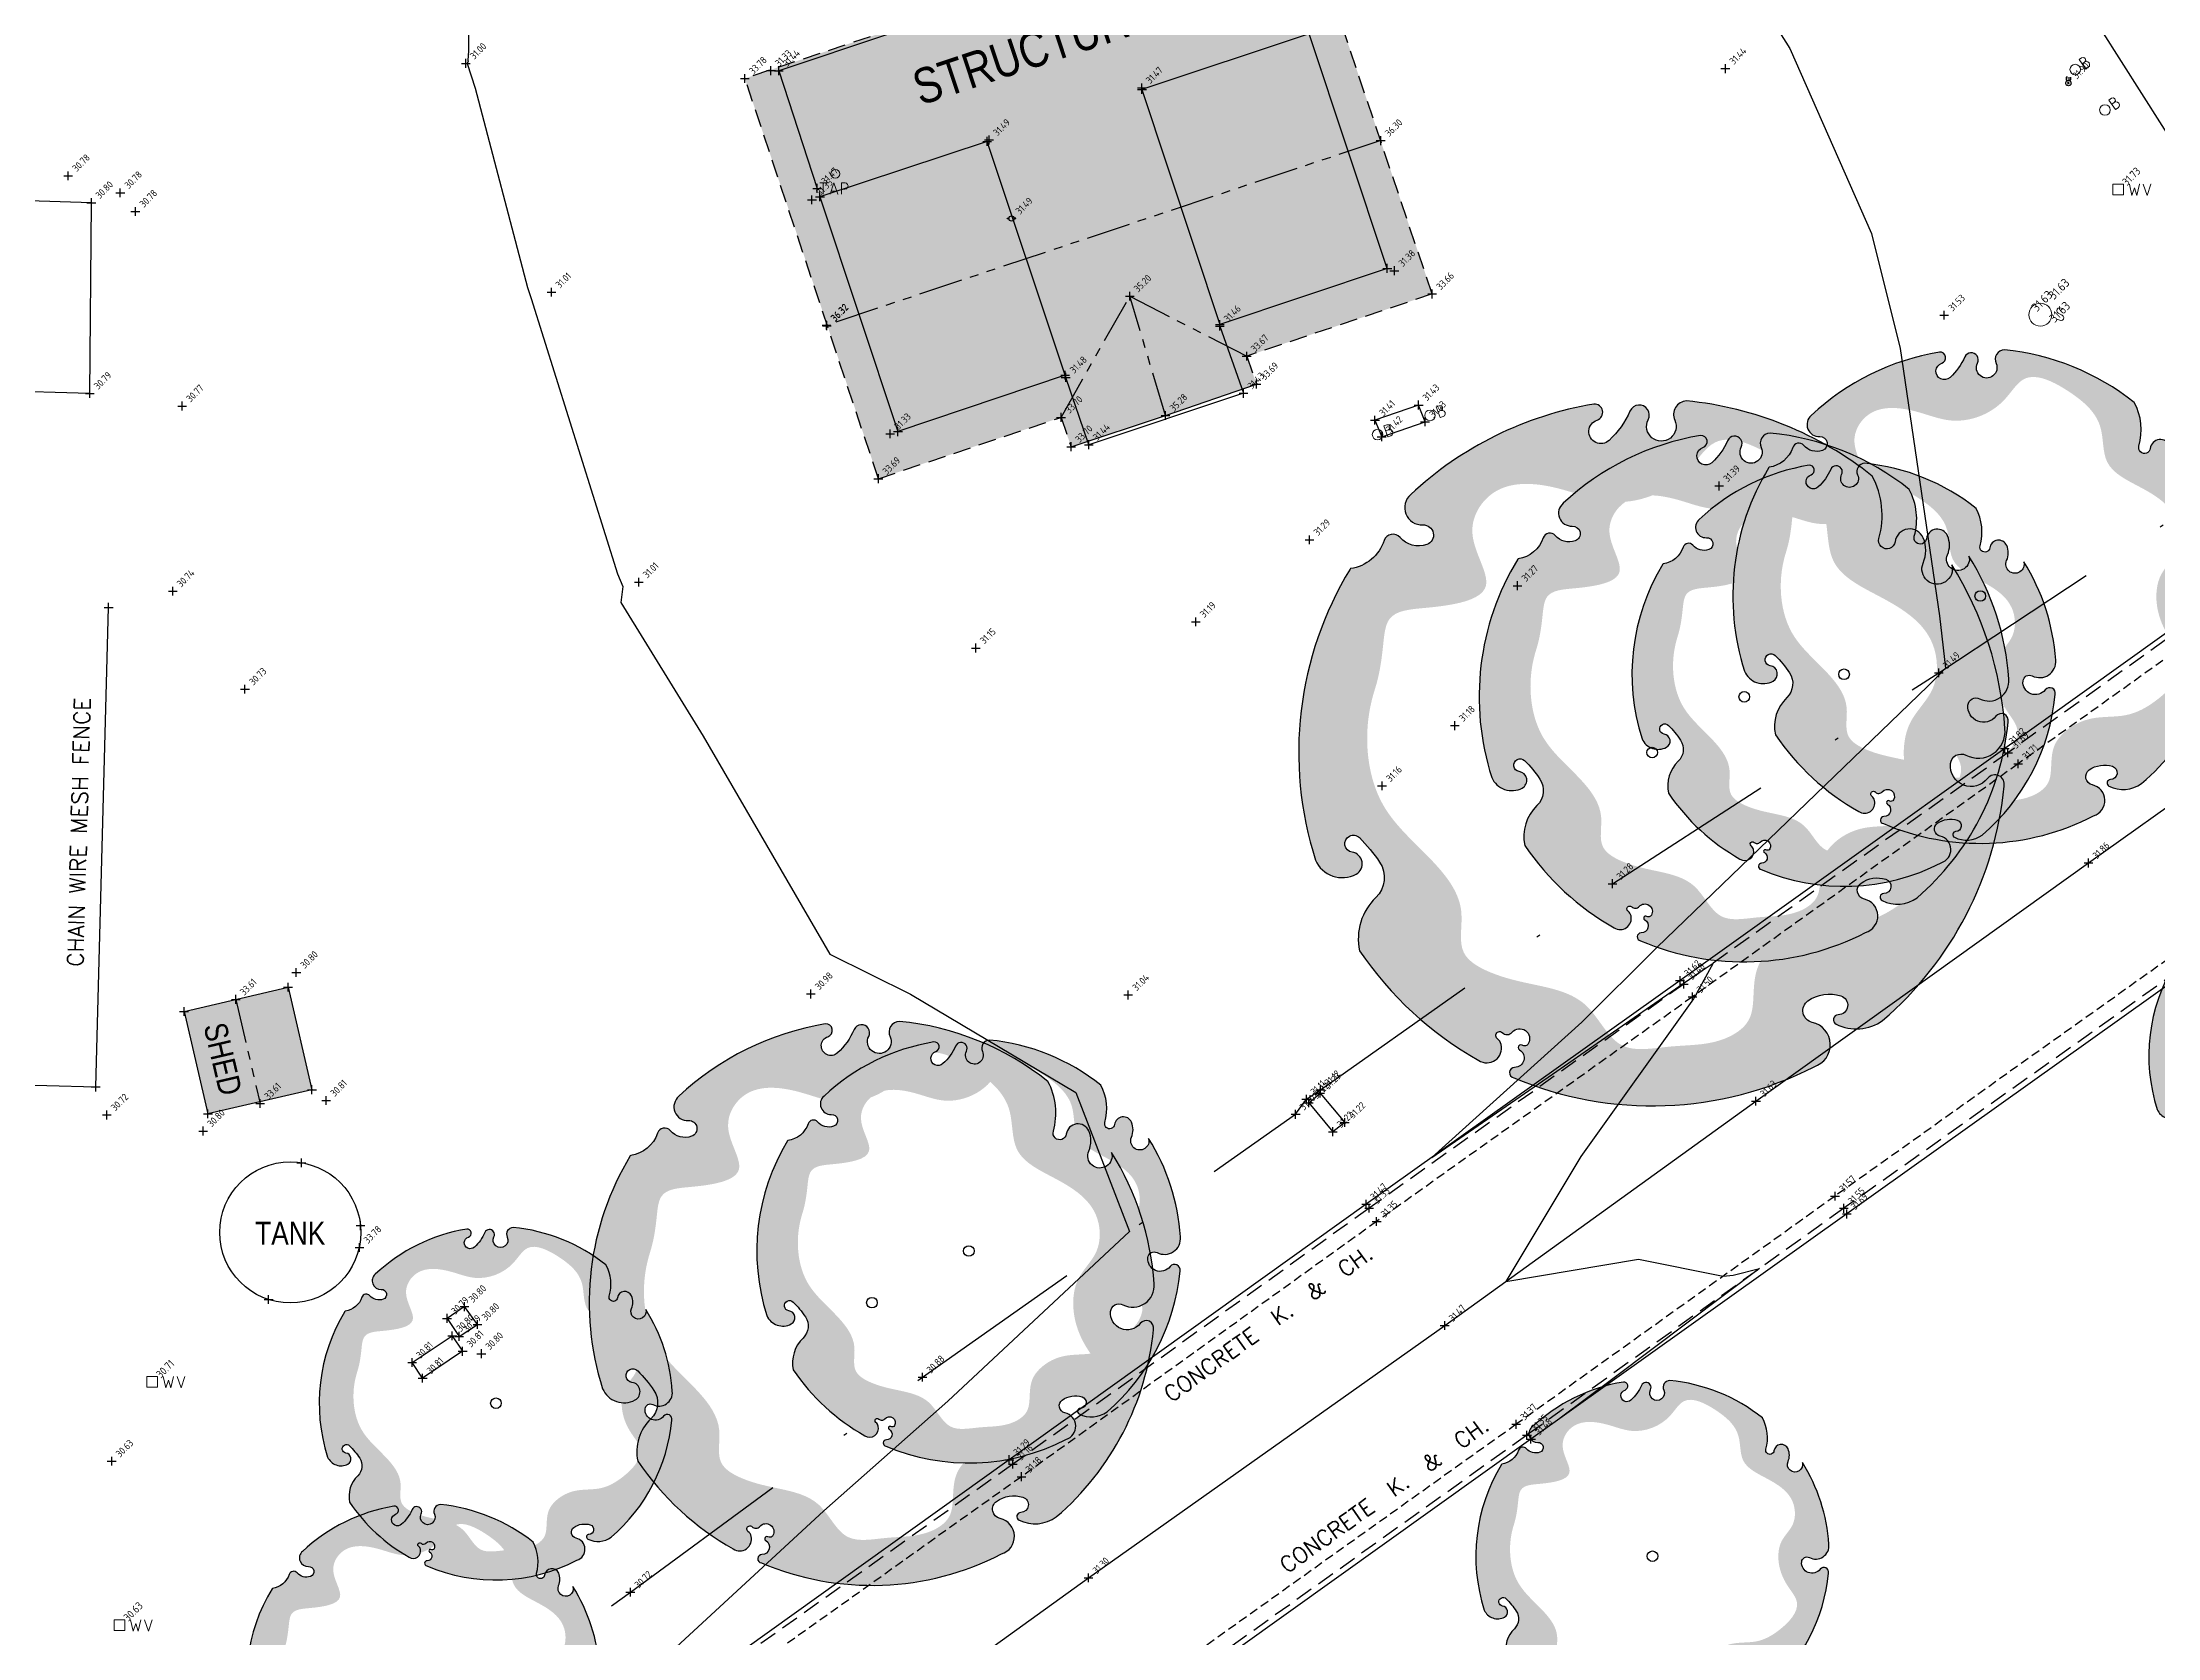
# Model space of a CAD drawing. Header units: metres. Extents: x 246075 to 247503, y 7418632 to 7419642.
# Drawn here: x 246626.3 to 246686.1, y 7418774.2 to 7418819.3 of the extents above; entities that cross this region are included whole.
import ezdxf
from ezdxf.enums import TextEntityAlignment as Align

# ---------------------------------------------------------------- set-up
doc = ezdxf.new("R2010")
doc.units = ezdxf.units.M
for name, pattern in [('DASHDOT', [10, 5, -2.5, 0, -2.5]), ('DASHED', [0.75, 0.5, -0.25]), ('HIDDEN', [0.375, 0.25, -0.125]), ('PHANTOM', [2.5, 1.25, -0.25, 0.25, -0.25, 0.25, -0.25])]:
    doc.linetypes.add(name, pattern=pattern)
for name, color, linetype in [('-TEXT', 7, 'Continuous'), ('103_TOE_OF_BATTER', 37, 'DASHDOT'), ('103_TOE_OF_BATTER-L', 37, 'DASHDOT'), ('103_TOE_OF_BATTER-S', 37, 'DASHDOT'), ('104_EXISTING_SURFACE-L', 35, 'Continuous'), ('104_EXISTING_SURFACE-S', 35, 'Continuous'), ('107_FLOOR_LEVEL-L', 234, 'Continuous'), ('107_FLOOR_LEVEL-S', 234, 'Continuous'), ('201_SINGLE_TREE-H', 63, 'Continuous'), ('201_SINGLE_TREE-S', 96, 'Continuous'), ('405_EDGE_FORMATION', 33, 'Continuous'), ('408_BACK_OF_KERB', 10, 'Continuous'), ('408_BACK_OF_KERB-L', 10, 'Continuous'), ('408_BACK_OF_KERB-S', 10, 'Continuous'), ('418_LANE_LINE_SOLID', 53, 'Continuous'), ('418_LANE_LINE_SOLID-L', 53, 'Continuous'), ('418_LANE_LINE_SOLID-S', 53, 'Continuous'), ('601_HOUSE', 229, 'BUILDING2'), ('601_HOUSE-S', 229, 'BUILDING2'), ('602_MINOR_BUILDING', 185, 'Continuous'), ('602_MINOR_BUILDING-S', 185, 'Continuous'), ('639_ROOF_RIDGE', 253, 'PHANTOM'), ('639_ROOF_RIDGE-L', 253, 'PHANTOM'), ('639_ROOF_RIDGE-S', 253, 'PHANTOM'), ('640_EAVES', 227, 'Continuous'), ('641_PARAPET-L', 228, 'Continuous'), ('641_PARAPET-S', 228, 'Continuous'), ('642_ROOF_GUTTER', 155, 'DASHED'), ('642_ROOF_GUTTER-L', 153, 'Continuous'), ('642_ROOF_GUTTER-S', 153, 'Continuous'), ('643_WATER_TANK', 84, 'Continuous'), ('643_WATER_TANK-S', 84, 'Continuous'), ('903_FENCE', 24, 'FENCELINE'), ('903_FENCE-S', 24, 'Continuous'), ('EX-BOLLARD_(SLS)', 89, 'Continuous'), ('EX-BUILDING_LINE', 150, 'Continuous'), ('Surface_Contours_Major', 4, 'Continuous'), ('Surface_Contours_Minor', 253, 'Continuous')]:
    doc.layers.add(name, color=color, linetype=linetype)
for name, color, linetype, true_color in [('406_LIP_OF_KERB', 7, 'HIDDEN', 0xff4100), ('406_LIP_OF_KERB-L', 7, 'HIDDEN', 0xff4100), ('406_LIP_OF_KERB-S', 7, 'HIDDEN', 0xff4100), ('407_INVERT_OF_KERB', 7, 'DASHED', 0xff4100), ('407_INVERT_OF_KERB-L', 7, 'DASHED', 0xff4100), ('407_INVERT_OF_KERB-S', 7, 'DASHED', 0xff4100), ('419_EDGE_OF_CONCRETE', 7, 'Continuous', 0xff4100), ('419_EDGE_OF_CONCRETE-L', 7, 'Continuous', 0xff4100), ('419_EDGE_OF_CONCRETE-S', 7, 'Continuous', 0xff4100), ('715_ELEC_UNCLASSIFY-L', 7, 'Continuous', 0xffa500), ('715_ELEC_UNCLASSIFY-S', 7, 'Continuous', 0xffa500), ('741_SEWER_PIT-L', 7, 'Continuous', 0xfffd66), ('751_WATER_STOP_VALVE-L', 7, 'Continuous', 0x0041ff), ('762_UNCLASSIFIED_PIT', 7, 'Continuous', 0xff64ac), ('762_UNCLASSIFIED_PIT-L', 7, 'Continuous', 0xff64ac), ('762_UNCLASSIFIED_PIT-S', 7, 'Continuous', 0xff64ac), ('EX-ELECT_PIT_(SLS)', 7, 'Continuous', 0xffa500), ('EX-SEWER_PIT_(SLS)', 7, 'Continuous', 0xfffd66), ('EX-TAP_(SLS)', 7, 'Continuous', 0x0041ff), ('EX-WATER_VALVE_(SLS)', 7, 'Continuous', 0x0041ff)]:
    doc.layers.add(name, color=color, linetype=linetype, true_color=true_color)
doc.styles.add('BOLD', font='ARIALN.TTF')
doc.styles.add('ISO', font='iso.shx')
doc.styles.add('ISO18', font='iso.shx')
doc.styles.add('ISO2.5', font='isocp.shx', dxfattribs={"height": 2.5})
doc.styles.get("Standard").update_dxf_attribs({"font": 'SIMPLEX.shx'})
doc.linetypes.add('BUILDING2', pattern='A,0.25,["/",ISO18,S=0.15,R=180,X=0,Y=0],0', length=0.25)
doc.linetypes.add('FENCELINE', pattern='A,0.5,-0.2,["/",Standard,S=0.1,R=0,X=0,Y=-0.05],-0.25', length=0.95)

# ---------------------------------------------------------------- blocks, each defined once
blk = doc.blocks.new('BOLR')
at = {"color": 0, "linetype": 'Continuous', "lineweight": 13}
for p, q in [((0.339, 0.168), (0.251, 0.168)), ((0.251, 0.168), (0.251, -0.159)), ((0.339, 0.024), (0.251, 0.024)), ((0.251, 0.024), (0.256, 0.024)), ((0.395, 0.146), (0.339, 0.168)), ((0.339, 0.024), (0.395, 0.04)), ((0.384, 0.007), (0.339, 0.024)), ((0.417, -0.026), (0.384, 0.007)), ((0.411, 0.096), (0.395, 0.146)), ((0.395, 0.04), (0.411, 0.096)), ((0.251, -0.159), (0.339, -0.159)), ((0.251, -0.159), (0.256, -0.159)), ((0.339, -0.159), (0.384, -0.148)), ((0.384, -0.148), (0.417, -0.115)), ((0.433, -0.07), (0.417, -0.026)), ((0.417, -0.115), (0.433, -0.07))]:
    blk.add_line(p, q, dxfattribs=at)
blk.add_circle((0, 0), 0.15, dxfattribs=at)
blk = doc.blocks.new('715_1')
at = {"color": 0, "linetype": 'Continuous'}
for p, q in [((-0.3, 0), (-0.29, 0.08)), ((-0.29, -0.08), (-0.3, 0)), ((-0.29, 0.08), (-0.26, 0.15)), ((-0.142, 0.5), (-0.262, 0.5)), ((-0.26, 0.15), (-0.2, 0.22)), ((-0.1, 0.66), (-0.258, 0.658)), ((-0.258, 0.658), (-0.258, 0.34)), ((-0.258, 0.34), (-0.1, 0.34)), ((-0.2, 0.22), (-0.15, 0.26)), ((-0.15, 0.26), (-0.08, 0.29)), ((-0.1, 0.1), (0, 0)), ((-0.1, -0.1), (0, 0)), ((-0.08, 0.29), (0, 0.3)), ((0, 0.3), (0.08, 0.29)), ((0, 0), (0.1, 0.1)), ((0, 0), (0.1, -0.1)), ((0.06, 0.66), (0.06, 0.38)), ((0.06, 0.38), (0.1, 0.34)), ((0.08, 0.29), (0.15, 0.26)), ((0.1, 0.34), (0.22, 0.34)), ((0.15, 0.26), (0.2, 0.22)), ((0.2, 0.22), (0.26, 0.15)), ((0.22, 0.34), (0.26, 0.38)), ((0.26, 0.38), (0.26, 0.66)), ((0.26, 0.15), (0.29, 0.08)), ((0.29, 0.08), (0.3, 0)), ((0.3, 0), (0.29, -0.08)), ((-0.26, -0.15), (-0.29, -0.08)), ((-0.2, -0.22), (-0.26, -0.15)), ((-0.15, -0.26), (-0.2, -0.22)), ((-0.08, -0.29), (-0.15, -0.26)), ((0, -0.3), (-0.08, -0.29)), ((0.08, -0.29), (0, -0.3)), ((0.15, -0.26), (0.08, -0.29)), ((0.2, -0.22), (0.15, -0.26)), ((0.26, -0.15), (0.2, -0.22)), ((0.29, -0.08), (0.26, -0.15))]:
    blk.add_line(p, q, dxfattribs=at)
blk = doc.blocks.new('CROSS')
at = {"color": 0, "linetype": 'Continuous'}
for p, q in [((-0.5, 0), (0.5, 0)), ((0, -0.5), (0, 0.5))]:
    blk.add_line(p, q, dxfattribs=at)
blk = doc.blocks.new('TAP')
at = {"color": 0, "linetype": 'Continuous', "lineweight": 13}
for p, q in [((-0.433, -0.255), (-0.255, -0.255)), ((-0.344, -0.576), (-0.344, -0.255)), ((-0.344, -0.255), (-0.338, -0.255)), ((-0.255, -0.255), (-0.25, -0.255)), ((-0.144, -0.576), (-0.039, -0.255)), ((0.038, -0.487), (-0.111, -0.487)), ((-0.111, -0.487), (-0.106, -0.487)), ((-0.039, -0.255), (0.072, -0.576)), ((0.072, -0.576), (0.077, -0.576)), ((0.177, -0.576), (0.177, -0.255)), ((0.177, -0.255), (0.271, -0.255)), ((0.271, -0.432), (0.177, -0.432)), ((0.177, -0.432), (0.182, -0.432)), ((0.271, -0.255), (0.277, -0.255)), ((0.315, -0.266), (0.271, -0.255)), ((0.271, -0.255), (0.277, -0.255)), ((0.271, -0.432), (0.315, -0.421)), ((0.349, -0.299), (0.315, -0.266)), ((0.315, -0.421), (0.349, -0.388)), ((0.36, -0.343), (0.349, -0.299)), ((0.349, -0.388), (0.36, -0.343))]:
    blk.add_line(p, q, dxfattribs=at)
blk.add_circle((0, 0), 0.125, dxfattribs=at)
blk = doc.blocks.new('107')
at = {"color": 0, "linetype": 'Continuous'}
for p, q in [((-0.5, -0.02), (-0.5, 0.02)), ((-0.5, 0.02), (-0.3, 0.02)), ((-0.5, 0), (-0.3, 0)), ((-0.3, 0), (-0.28, 0.11)), ((-0.28, -0.11), (-0.3, 0)), ((-0.28, 0.11), (-0.21, 0.21)), ((-0.21, 0.21), (-0.11, 0.28)), ((-0.11, 0.28), (0, 0.3)), ((0, 0.3), (0.11, 0.28)), ((0.11, 0.28), (0.21, 0.21)), ((0.21, 0.21), (0.28, 0.11)), ((0.28, 0.11), (0.3, 0)), ((0.3, 0), (0.28, -0.11)), ((0.5, 0.02), (0.3, 0.02)), ((0.5, 0), (0.3, 0)), ((0.5, -0.02), (0.5, 0.02)), ((-0.3, -0.02), (-0.5, -0.02)), ((-0.21, -0.21), (-0.28, -0.11)), ((-0.11, -0.28), (-0.21, -0.21)), ((0, -0.3), (-0.11, -0.28)), ((0.11, -0.28), (0, -0.3)), ((0.21, -0.21), (0.11, -0.28)), ((0.28, -0.11), (0.21, -0.21)), ((0.3, -0.02), (0.5, -0.02))]:
    blk.add_line(p, q, dxfattribs=at)
blk = doc.blocks.new('WV')
at = {"color": 0, "linetype": 'Continuous', "lineweight": 13}
for p, q in [((-0.15, -0.15), (-0.15, 0.15)), ((-0.15, 0.15), (0.15, 0.15)), ((0.15, 0.15), (0.15, -0.15)), ((0.313, 0.154), (0.385, -0.167)), ((0.385, -0.167), (0.457, 0.049)), ((0.457, 0.049), (0.529, -0.167)), ((0.529, -0.167), (0.601, 0.154)), ((0.601, 0.154), (0.607, 0.154)), ((0.707, 0.154), (0.817, -0.167)), ((0.817, -0.167), (0.923, 0.154)), ((0.923, 0.154), (0.928, 0.154)), ((0.15, -0.15), (-0.15, -0.15))]:
    blk.add_line(p, q, dxfattribs=at)
blk = doc.blocks.new('201C')
at = {"layer": '201_SINGLE_TREE-H', "transparency": 33554534}
h = blk.add_hatch(color=256, dxfattribs=at)
h.paths.add_polyline_path([(-0.3717, -0.3344, 0.222926), (0.0196, -0.4996, 0.770799), (0.0439, -0.4417, -0.650302), (0.0511, -0.4116, -0.234737), (0.0964, -0.4247, -0.847312), (0.0816, -0.4475, 0.78443), (0.0732, -0.4583, 0.276934), (0.1352, -0.4813, 0.193599), (0.4309, -0.2536, 0.800435), (0.4144, -0.2337, -0.75216), (0.3757, -0.1925, -0.528914), (0.4006, -0.1909, 0.594112), (0.4663, -0.1804, 0.123805), (0.4962, 0.0616, -1.41759), (0.4607, 0.0811, 0.206906), (0.4758, 0.1133, 0.759729), (0.4374, 0.1252, -1.073307), (0.4187, 0.1392, 0.194379), (0.4474, 0.2231, 0.144612), (0.2544, 0.4304, 0.53339), (0.2277, 0.4128, -1.592592), (0.1939, 0.4293, 1.030038), (0.1758, 0.4513, -0.10361), (0.1314, 0.4262, -1.238487), (0.1282, 0.4593, 0.884725), (0.1336, 0.4818, 0.147549), (-0.1551, 0.4753, 0.71725), (-0.1579, 0.4291, -0.864032), (-0.1646, 0.4015, -0.310704), (-0.1946, 0.4266, 0.58143), (-0.2167, 0.4321, -0.281558), (-0.2766, 0.4162), (-0.2775, 0.4159, 0.217121), (-0.4959, 0.0634), (-0.4959, 0.0634, 0.440011), (-0.4522, 0.021, 0.723973), (-0.4442, 0.0516, -1.384648), (-0.4262, 0.0659, -0.051107), (-0.4149, 0.0223, -0.361502), (-0.441, -0.0208, 0.256822), (-0.4937, -0.0791, 0.116166), (-0.4065, -0.2911, 0.67803), (-0.3682, -0.2843, 0.170035), (-0.3696, -0.274, -1.054701), (-0.3596, -0.2696, 0.431903), (-0.3468, -0.2749, -0.910728), (-0.3329, -0.2993, -0.42046), (-0.3418, -0.2976, 1.007885), (-0.3479, -0.3018, -0.766634), (-0.3646, -0.3216, 0.938602), (-0.3717, -0.3344)])
edge = h.paths.add_edge_path(flags=16)
edge.add_spline(control_points=[(-0.3177, 0.2468), (-0.303, 0.2628), (-0.2856, 0.2893), (-0.256, 0.3411), (-0.1928, 0.3155), (-0.0921, 0.286), (-0.1162, 0.3941), (-0.0359, 0.4462), (0.0392, 0.3985), (0.1028, 0.3299), (0.1957, 0.3214), (0.2784, 0.3804), (0.3442, 0.2961), (0.3785, 0.2147), (0.3303, 0.1307), (0.3915, 0.0592), (0.4378, -0.0139), (0.4055, -0.0919), (0.3459, -0.1091), (0.3102, -0.1666), (0.3057, -0.2282), (0.3286, -0.3091), (0.2408, -0.3447), (0.1647, -0.3496), (0.103, -0.3142), (0.0463, -0.3153), (0.0047, -0.3356), (-0.0139, -0.3682), (-0.0327, -0.4069), (-0.0927, -0.4151), (-0.1463, -0.3868), (-0.23, -0.3665), (-0.2245, -0.2773), (-0.2864, -0.2294), (-0.3344, -0.1941), (-0.3737, -0.1409), (-0.3276, -0.0866), (-0.344, -0.0009), (-0.3866, 0.0828), (-0.3665, 0.1796), (-0.3359, 0.2271), (-0.3177, 0.2468)], knot_values=[0, 0, 0, 0, 0.064972, 0.101243, 0.15652, 0.245586, 0.324463, 0.387907, 0.486094, 0.554514, 0.671826, 0.728629, 0.823661, 0.919885, 0.989953, 1.075257, 1.171704, 1.23593, 1.293575, 1.346478, 1.426142, 1.479146, 1.570817, 1.644481, 1.712561, 1.774901, 1.807, 1.846291, 1.885582, 1.928182, 2.007036, 2.074591, 2.151638, 2.226455, 2.293426, 2.340744, 2.397548, 2.47317, 2.587294, 2.673595, 2.754259, 2.754259, 2.754259, 2.754259], degree=3, periodic=0)
at = {"layer": '201_SINGLE_TREE-S'}
blk.add_lwpolyline([(-0.3717, -0.3344, 0.222926), (0.0196, -0.4996, 0.770799), (0.0439, -0.4417, -0.650302), (0.0511, -0.4116, -0.234737), (0.0964, -0.4247, -0.847312), (0.0816, -0.4475, 0.78443), (0.0732, -0.4583, 0.276934), (0.1352, -0.4813, 0.193599), (0.4309, -0.2536, 0.800435), (0.4144, -0.2337, -0.75216), (0.3757, -0.1925, -0.528914), (0.4006, -0.1909, 0.594112), (0.4663, -0.1804, 0.123805), (0.4962, 0.0616, -1.41759), (0.4607, 0.0811, 0.206906), (0.4758, 0.1133, 0.759729), (0.4374, 0.1252, -1.073307), (0.4187, 0.1392, 0.194379), (0.4474, 0.2231, 0.144612), (0.2544, 0.4304, 0.53339), (0.2277, 0.4128, -1.592592), (0.1939, 0.4293, 1.030038), (0.1758, 0.4513, -0.10361), (0.1314, 0.4262, -1.238487), (0.1282, 0.4593, 0.884725), (0.1336, 0.4818, 0.147549), (-0.1551, 0.4753, 0.71725), (-0.1579, 0.4291, -0.864032), (-0.1646, 0.4015, -0.310704), (-0.1946, 0.4266, 0.58143), (-0.2167, 0.4321, -0.281558), (-0.2766, 0.4162), (-0.2775, 0.4159, 0.217121), (-0.4959, 0.0634), (-0.4959, 0.0634, 0.440011), (-0.4522, 0.021, 0.723973), (-0.4442, 0.0516, -1.384648), (-0.4262, 0.0659, -0.051107), (-0.4149, 0.0223, -0.361502), (-0.441, -0.0208, 0.256822), (-0.4937, -0.0791, 0.116166), (-0.4065, -0.2911, 0.67803), (-0.3682, -0.2843, 0.170035), (-0.3696, -0.274, -1.054701), (-0.3596, -0.2696, 0.431903), (-0.3468, -0.2749, -0.910728), (-0.3329, -0.2993, -0.42046), (-0.3418, -0.2976, 1.007885), (-0.3479, -0.3018, -0.766634), (-0.3646, -0.3216, 0.938602), (-0.3717, -0.3344)], format="xyb", dxfattribs=at)
blk = doc.blocks.new('201T')
at = {"layer": '201_SINGLE_TREE-S'}
blk.add_circle((0, 0), 0.5, dxfattribs=at)
blk = doc.blocks.new('SEWA')
at = {"color": 0, "linetype": 'Continuous', "lineweight": 13}
for p, q in [((0.471, 0.153), (0.46, 0.114)), ((0.46, 0.114), (0.477, 0.07)), ((0.499, 0.186), (0.471, 0.153)), ((0.477, 0.07), (0.504, 0.042)), ((0.543, 0.197), (0.499, 0.186)), ((0.504, 0.042), (0.615, -0.013)), ((0.643, 0.175), (0.543, 0.197)), ((0.46, -0.124), (0.582, -0.163)), ((0.582, -0.163), (0.621, -0.152)), ((0.582, -0.163), (0.587, -0.163)), ((0.615, -0.013), (0.621, -0.013)), ((0.648, -0.041), (0.615, -0.013)), ((0.615, -0.013), (0.621, -0.013)), ((0.621, -0.152), (0.654, -0.124)), ((0.659, -0.08), (0.648, -0.041)), ((0.654, -0.124), (0.659, -0.08))]:
    blk.add_line(p, q, dxfattribs=at)
blk.add_circle((0, 0), 0.325, dxfattribs=at)
blk = doc.blocks.new('CK')
at = {"layer": '-TEXT'}
blk.add_text('CONCRETE  K.  &  CH.', height=0.45, dxfattribs=at).set_placement((-0.032, -0.236), align=Align.CENTER)

msp = doc.modelspace()

# ---------------------------------------------------------------- hatches: boundary and pattern name
at = {"layer": 'EX-BUILDING_LINE'}
h = msp.add_hatch(color=9, dxfattribs=at)
h.dxf.hatch_style = 1
h.paths.add_polyline_path([(246665.626, 7418812.184), (246661.822, 7418823.498), (246646.185, 7418818.284), (246649.961, 7418806.956), (246655.127, 7418808.692), (246655.412, 7418807.862), (246658.082, 7418808.744), (246660.656, 7418809.636), (246660.38, 7418810.425)])
h = msp.add_hatch(color=9, dxfattribs=at)
h.dxf.hatch_style = 1
h.paths.add_polyline_path([(246633.261, 7418792.565), (246633.939, 7418789.665), (246630.997, 7418788.983), (246630.321, 7418791.877)])

# ---------------------------------------------------------------- linework, layer by layer
at = {"layer": '103_TOE_OF_BATTER'}
msp.add_lwpolyline([(246551.232, 7418711.778), (246559.03, 7418716.094), (246567.908, 7418722.08), (246576.661, 7418728.452), (246585.422, 7418734.498), (246593.946, 7418740.59), (246597.434, 7418742.946), (246601.287, 7418745.471), (246607.841, 7418750.535), (246615.992, 7418756.199), (246625.601, 7418763.246), (246634.223, 7418769.149), (246642.945, 7418775.443), (246651.209, 7418781.527), (246661.762, 7418788.969), (246662.068, 7418789.398), (246662.464, 7418789.66), (246670.725, 7418795.494), (246679.955, 7418801.462), (246688.91, 7418807.373)], dxfattribs=at)
at = {"layer": '405_EDGE_FORMATION'}
msp.add_line((246688.358, 7418813.665), (246683.377, 7418821.515), dxfattribs=at)
at = {"layer": '406_LIP_OF_KERB'}
for p, q in [((246690.871, 7418805.083), (246682.199, 7418798.886)), ((246682.199, 7418798.886), (246672.989, 7418792.292)), ((246686.459, 7418793.376), (246677.02, 7418786.653)), ((246672.989, 7418792.292), (246664.055, 7418785.936)), ((246677.02, 7418786.653), (246668.002, 7418780.195)), ((246664.055, 7418785.936), (246654.007, 7418778.712)), ((246668.002, 7418780.195), (246658.088, 7418773.117)), ((246654.007, 7418778.712), (246645.179, 7418772.422))]:
    msp.add_line(p, q, dxfattribs=at)
at = {"layer": '407_INVERT_OF_KERB'}
for p, q in [((246690.633, 7418805.441), (246681.911, 7418799.203)), ((246681.911, 7418799.203), (246672.744, 7418792.655)), ((246686.738, 7418793.031), (246677.269, 7418786.308)), ((246672.744, 7418792.655), (246663.843, 7418786.311)), ((246663.843, 7418786.311), (246653.764, 7418779.065)), ((246677.269, 7418786.308), (246668.306, 7418779.888)), ((246668.306, 7418779.888), (246658.303, 7418772.737)), ((246653.764, 7418779.065), (246644.92, 7418772.764))]:
    msp.add_line(p, q, dxfattribs=at)
at = {"layer": '408_BACK_OF_KERB'}
for p, q in [((246690.53, 7418805.563), (246681.822, 7418799.32)), ((246681.822, 7418799.32), (246672.636, 7418792.752)), ((246686.836, 7418792.913), (246677.354, 7418786.147)), ((246672.636, 7418792.752), (246663.758, 7418786.427)), ((246663.758, 7418786.427), (246653.664, 7418779.194)), ((246677.354, 7418786.147), (246668.42, 7418779.774)), ((246668.42, 7418779.774), (246658.407, 7418772.616)), ((246653.664, 7418779.194), (246644.782, 7418772.834))]:
    msp.add_line(p, q, dxfattribs=at)
at = {"layer": '418_LANE_LINE_SOLID'}
for p, q in [((246684.189, 7418796.081), (246692.707, 7418802.157)), ((246674.783, 7418789.342), (246684.189, 7418796.081)), ((246665.98, 7418782.991), (246674.783, 7418789.342)), ((246655.903, 7418775.848), (246665.98, 7418782.991)), ((246647.174, 7418769.572), (246655.903, 7418775.848))]:
    msp.add_line(p, q, dxfattribs=at)
at = {"layer": '419_EDGE_OF_CONCRETE'}
for p, q in [((246654.143, 7418820.844), (246647.143, 7418818.504)), ((246647.143, 7418818.504), (246648.227, 7418815.173)), ((246627.698, 7418814.767), (246621.008, 7418814.963)), ((246627.655, 7418809.37), (246627.698, 7418814.767)), ((246659.619, 7418811.273), (246660.287, 7418809.374)), ((246627.655, 7418809.37), (246620.965, 7418809.566)), ((246655.912, 7418807.918), (246655.259, 7418809.824)), ((246660.287, 7418809.374), (246655.912, 7418807.918)), ((246662.132, 7418789.295), (246662.458, 7418789.565)), ((246662.132, 7418789.295), (246662.814, 7418788.475)), ((246662.458, 7418789.565), (246663.155, 7418788.737)), ((246663.155, 7418788.737), (246662.814, 7418788.475))]:
    msp.add_line(p, q, dxfattribs=at)
at = {"layer": '601_HOUSE'}
for p, q in [((246662.145, 7418819.546), (246657.417, 7418817.969)), ((246664.355, 7418812.908), (246662.145, 7418819.546)), ((246657.417, 7418817.969), (246659.618, 7418811.32)), ((246653.038, 7418816.504), (246648.309, 7418814.935)), ((246655.244, 7418809.886), (246653.038, 7418816.504)), ((246648.309, 7418814.935), (246650.515, 7418808.289)), ((246664.355, 7418812.908), (246659.618, 7418811.32)), ((246655.244, 7418809.886), (246650.515, 7418808.289))]:
    msp.add_line(p, q, dxfattribs=at)
at = {"layer": '602_MINOR_BUILDING'}
for p, q in [((246630.321, 7418791.877), (246633.261, 7418792.565)), ((246633.261, 7418792.565), (246633.939, 7418789.665)), ((246630.321, 7418791.877), (246630.997, 7418788.983)), ((246633.939, 7418789.665), (246630.997, 7418788.983))]:
    msp.add_line(p, q, dxfattribs=at)
at = {"layer": '639_ROOF_RIDGE'}
for p, q in [((246664.169, 7418816.524), (246648.494, 7418811.3)), ((246655.127, 7418808.692), (246657.071, 7418812.122)), ((246658.082, 7418808.744), (246657.071, 7418812.122)), ((246657.071, 7418812.122), (246660.38, 7418810.425)), ((246631.786, 7418792.22), (246632.475, 7418789.272))]:
    msp.add_line(p, q, dxfattribs=at)
at = {"layer": '640_EAVES'}
for p, q in [((246658.082, 7418808.744), (246660.656, 7418809.636)), ((246655.412, 7418807.862), (246658.082, 7418808.744))]:
    msp.add_line(p, q, dxfattribs=at)
at = {"layer": '642_ROOF_GUTTER'}
for p, q in [((246661.822, 7418823.498), (246646.185, 7418818.284)), ((246665.626, 7418812.184), (246661.822, 7418823.498)), ((246649.961, 7418806.956), (246646.185, 7418818.284)), ((246665.626, 7418812.184), (246660.38, 7418810.425)), ((246660.38, 7418810.425), (246660.656, 7418809.636)), ((246649.961, 7418806.956), (246655.127, 7418808.692)), ((246655.127, 7418808.692), (246655.412, 7418807.862))]:
    msp.add_line(p, q, dxfattribs=at)
at = {"layer": '643_WATER_TANK'}
msp.add_circle((246633.324, 7418785.626), 1.996, dxfattribs=at)
at = {"layer": '762_UNCLASSIFIED_PIT'}
for p, q in [((246665.241, 7418809.042), (246664.007, 7418808.613)), ((246665.424, 7418808.567), (246665.241, 7418809.042)), ((246664.007, 7418808.613), (246664.199, 7418808.14)), ((246664.199, 7418808.14), (246665.424, 7418808.567)), ((246636.771, 7418781.945), (246637.908, 7418782.699)), ((246637.908, 7418782.699), (246638.201, 7418782.262)), ((246638.201, 7418782.262), (246637.068, 7418781.503)), ((246637.068, 7418781.503), (246636.771, 7418781.945))]:
    msp.add_line(p, q, dxfattribs=at)
at = {"layer": '903_FENCE'}
for p, q in [((246627.821, 7418789.742), (246628.186, 7418803.315)), ((246620.457, 7418789.94), (246627.821, 7418789.742))]:
    msp.add_line(p, q, dxfattribs=at)
at = {"layer": 'EX-ELECT_PIT_(SLS)'}
for p, q in [((246638.255, 7418783.526), (246637.759, 7418783.193)), ((246638.623, 7418783.018), (246638.255, 7418783.526)), ((246637.759, 7418783.193), (246638.103, 7418782.683)), ((246638.103, 7418782.683), (246638.623, 7418783.018))]:
    msp.add_line(p, q, dxfattribs=at)
at = {"layer": 'Surface_Contours_Major', "elevation": 31}
msp.add_lwpolyline([(246638.487, 7418833.219), (246638.368, 7418819.057), (246638.343, 7418818.798), (246638.354, 7418818.776), (246638.333, 7418818.71), (246638.551, 7418818.012), (246640.033, 7418812.367), (246640.143, 7418812.059), (246642.585, 7418804.263), (246642.728, 7418803.906), (246642.676, 7418803.45), (246645.007, 7418799.67), (246648.59, 7418793.503), (246650.868, 7418792.366), (246655.542, 7418789.583), (246657.065, 7418785.656), (246651.925, 7418780.848), (246648.418, 7418777.751), (246644.118, 7418773.779)], dxfattribs=at)
at = {"layer": 'Surface_Contours_Minor', "elevation": 31.5}
msp.add_lwpolyline([(246674.977, 7418820.339), (246675.745, 7418819.132), (246678.053, 7418813.899), (246678.861, 7418810.637), (246679.98, 7418803.072), (246680.149, 7418801.59), (246679.986, 7418801.428), (246679.641, 7418801.088), (246671.984, 7418793.689), (246669.858, 7418791.576), (246665.615, 7418787.75), (246669.028, 7418790.109), (246672.729, 7418792.67), (246673.262, 7418793.036), (246673.572, 7418793.247), (246673.093, 7418792.373), (246673.088, 7418792.363), (246673.06, 7418792.317), (246673.021, 7418792.241), (246669.829, 7418787.77), (246667.707, 7418784.238), (246671.466, 7418784.868), (246673.856, 7418784.388), (246674.135, 7418784.414), (246674.887, 7418784.602), (246670.807, 7418781.536), (246669.249, 7418780.366)], dxfattribs=at)

# ---------------------------------------------------------------- block references
at = {"layer": '-TEXT'}
for p, rotation in [((246661.007, 7418783.073), 35.71428111393916), ((246664.287, 7418778.223), 35.52284776038684)]:
    msp.add_blockref('CK', p, dxfattribs=dict(at, rotation=rotation))
at = {"layer": '103_TOE_OF_BATTER-S', "xscale": 0.25, "yscale": 0.25, "zscale": 0.25}
for p in [(246679.955, 7418801.462), (246670.725, 7418795.494), (246662.068, 7418789.398), (246662.464, 7418789.66), (246661.762, 7418788.969), (246651.209, 7418781.527), (246642.945, 7418775.443)]:
    msp.add_blockref('CROSS', p, dxfattribs=at)
at = {"layer": '104_EXISTING_SURFACE-S', "xscale": 0.25, "yscale": 0.25, "zscale": 0.25}
for p in [(246638.29, 7418818.71), (246646.921, 7418818.506), (246673.918, 7418818.562), (246657.411, 7418818.02), (246653.091, 7418816.543), (246627.043, 7418815.529), (246648.081, 7418814.851), (246664.555, 7418812.842), (246640.713, 7418812.234), (246680.106, 7418811.583), (246630.265, 7418809.012), (246650.294, 7418808.227), (246673.745, 7418806.75), (246662.156, 7418805.228), (246630.001, 7418803.773), (246643.185, 7418804.03), (246668.038, 7418803.929), (246658.939, 7418802.908), (246652.717, 7418802.164), (246632.044, 7418801), (246666.268, 7418799.969), (246664.207, 7418798.263), (246633.494, 7418792.98), (246648.052, 7418792.374), (246657.028, 7418792.347), (246634.341, 7418789.357), (246628.135, 7418788.949), (246630.86, 7418788.495), (246638.731, 7418782.192), (246628.274, 7418779.15)]:
    msp.add_blockref('CROSS', p, dxfattribs=at)
at = {"layer": '107_FLOOR_LEVEL-S', "xscale": 0.25, "yscale": 0.25, "zscale": 0.25}
msp.add_blockref('107', (246653.726, 7418814.321), dxfattribs=at)
at = {"layer": '201_SINGLE_TREE-S', "rotation": 25}
for name, p, xscale, yscale, zscale in [('201C', (246681.129, 7418803.636), 14, 14, 14), ('201C', (246671.849, 7418799.206), 20, 20, 20), ('201C', (246674.453, 7418800.783), 15, 15, 15), ('201C', (246677.276, 7418801.421), 12, 12, 12), ('201T', (246681.129, 7418803.636), 0.3, 0.3, 0.3), ('201T', (246677.276, 7418801.421), 0.3, 0.3, 0.3), ('201T', (246674.453, 7418800.783), 0.3, 0.3, 0.3), ('201T', (246671.849, 7418799.206), 0.3, 0.3, 0.3), ('201C', (246690.897, 7418790.622), 10, 10, 10), ('201C', (246649.779, 7418783.637), 16, 16, 16), ('201C', (246652.52, 7418785.1), 12, 12, 12), ('201C', (246639.143, 7418780.791), 10, 10, 10), ('201T', (246652.52, 7418785.1), 0.3, 0.3, 0.3), ('201T', (246649.779, 7418783.637), 0.3, 0.3, 0.3), ('201C', (246671.859, 7418776.461), 10, 10, 10), ('201T', (246639.143, 7418780.791), 0.3, 0.3, 0.3), ('201C', (246637.084, 7418772.947), 10, 10, 10), ('201T', (246671.859, 7418776.461), 0.3, 0.3, 0.3)]:
    msp.add_blockref(name, p, dxfattribs=dict(at, xscale=xscale, yscale=yscale, zscale=zscale))
at = {"layer": '406_LIP_OF_KERB-S', "xscale": 0.25, "yscale": 0.25, "zscale": 0.25}
for p in [(246682.199, 7418798.886), (246672.989, 7418792.292), (246677.02, 7418786.653), (246664.055, 7418785.936), (246668.002, 7418780.195), (246654.007, 7418778.712)]:
    msp.add_blockref('CROSS', p, dxfattribs=at)
at = {"layer": '407_INVERT_OF_KERB-S', "xscale": 0.25, "yscale": 0.25, "zscale": 0.25}
for p in [(246681.911, 7418799.203), (246672.744, 7418792.655), (246663.843, 7418786.311), (246677.269, 7418786.308), (246668.306, 7418779.888), (246653.764, 7418779.065)]:
    msp.add_blockref('CROSS', p, dxfattribs=at)
at = {"layer": '408_BACK_OF_KERB-S', "xscale": 0.25, "yscale": 0.25, "zscale": 0.25}
for p in [(246681.822, 7418799.32), (246672.636, 7418792.752), (246663.758, 7418786.427), (246677.354, 7418786.147), (246668.42, 7418779.774), (246653.664, 7418779.194)]:
    msp.add_blockref('CROSS', p, dxfattribs=at)
at = {"layer": '418_LANE_LINE_SOLID-S', "xscale": 0.25, "yscale": 0.25, "zscale": 0.25}
for p in [(246684.189, 7418796.081), (246674.783, 7418789.342), (246665.98, 7418782.991), (246655.903, 7418775.848)]:
    msp.add_blockref('CROSS', p, dxfattribs=at)
at = {"layer": '419_EDGE_OF_CONCRETE-S', "xscale": 0.25, "yscale": 0.25, "zscale": 0.25}
for p in [(246647.143, 7418818.504), (246648.227, 7418815.173), (246627.698, 7418814.767), (246659.619, 7418811.273), (246655.259, 7418809.824), (246627.655, 7418809.37), (246660.287, 7418809.374), (246655.912, 7418807.918), (246662.132, 7418789.295), (246662.458, 7418789.565), (246662.814, 7418788.475), (246663.155, 7418788.737)]:
    msp.add_blockref('CROSS', p, dxfattribs=at)
at = {"layer": '601_HOUSE-S', "xscale": 0.25, "yscale": 0.25, "zscale": 0.25}
for p in [(246657.417, 7418817.969), (246653.038, 7418816.504), (246648.309, 7418814.935), (246664.355, 7418812.908), (246659.618, 7418811.32), (246655.244, 7418809.886), (246650.515, 7418808.289)]:
    msp.add_blockref('CROSS', p, dxfattribs=at)
at = {"layer": '602_MINOR_BUILDING-S', "xscale": 0.25, "yscale": 0.25, "zscale": 0.25}
for p in [(246633.261, 7418792.565), (246630.321, 7418791.877), (246633.939, 7418789.665), (246630.997, 7418788.983)]:
    msp.add_blockref('CROSS', p, dxfattribs=at)
at = {"layer": '639_ROOF_RIDGE-S', "xscale": 0.25, "yscale": 0.25, "zscale": 0.25}
for p in [(246664.169, 7418816.524), (246657.071, 7418812.122), (246648.494, 7418811.3), (246648.501, 7418811.287), (246658.082, 7418808.744), (246631.786, 7418792.22), (246632.475, 7418789.272)]:
    msp.add_blockref('CROSS', p, dxfattribs=at)
at = {"layer": '641_PARAPET-S', "xscale": 0.25, "yscale": 0.25, "zscale": 0.25}
msp.add_blockref('CROSS', (246635.284, 7418785.197), dxfattribs=at)
at = {"layer": '642_ROOF_GUTTER-S', "xscale": 0.25, "yscale": 0.25, "zscale": 0.25}
for p in [(246646.185, 7418818.284), (246665.626, 7418812.184), (246660.38, 7418810.425), (246660.656, 7418809.636), (246655.127, 7418808.692), (246655.412, 7418807.862), (246649.961, 7418806.956)]:
    msp.add_blockref('CROSS', p, dxfattribs=at)
at = {"layer": '643_WATER_TANK-S', "xscale": 0.25, "yscale": 0.25, "zscale": 0.25}
for p in [(246633.64, 7418787.597), (246635.312, 7418785.818), (246632.713, 7418783.725)]:
    msp.add_blockref('CROSS', p, dxfattribs=at)
at = {"layer": '715_ELEC_UNCLASSIFY-S', "xscale": 0.25, "yscale": 0.25, "zscale": 0.25}
msp.add_blockref('715_1', (246683.621, 7418818.153), dxfattribs=at)
at = {"layer": '762_UNCLASSIFIED_PIT', "xscale": 0.25, "yscale": 0.25, "zscale": 0.25}
msp.add_blockref('CROSS', (246637.908, 7418782.699), dxfattribs=at)
at = {"layer": '762_UNCLASSIFIED_PIT-S', "xscale": 0.25, "yscale": 0.25, "zscale": 0.25}
for p in [(246628.516, 7418815.048), (246628.943, 7418814.52), (246665.241, 7418809.042), (246664.007, 7418808.613), (246665.424, 7418808.567), (246664.199, 7418808.14), (246636.771, 7418781.945), (246638.201, 7418782.262), (246637.068, 7418781.503)]:
    msp.add_blockref('CROSS', p, dxfattribs=at)
at = {"layer": '903_FENCE-S', "xscale": 0.25, "yscale": 0.25, "zscale": 0.25}
for p in [(246628.186, 7418803.315), (246627.821, 7418789.742)]:
    msp.add_blockref('CROSS', p, dxfattribs=at)
at = {"layer": 'EX-BOLLARD_(SLS)'}
for p, rotation in [((246683.815, 7418818.535), 35), ((246684.656, 7418817.392), 35), ((246665.564, 7418808.748), 20), ((246664.081, 7418808.205), 20)]:
    msp.add_blockref('BOLR', p, dxfattribs=dict(at, rotation=rotation))
at = {"layer": 'EX-ELECT_PIT_(SLS)', "xscale": 0.25, "yscale": 0.25, "zscale": 0.25}
for p in [(246637.759, 7418783.193), (246638.255, 7418783.526), (246638.103, 7418782.683), (246638.623, 7418783.018)]:
    msp.add_blockref('CROSS', p, dxfattribs=at)
at = {"layer": 'EX-SEWER_PIT_(SLS)', "lineweight": 30}
msp.add_blockref('SEWA', (246682.83, 7418811.598), dxfattribs=at)
at = {"layer": 'EX-TAP_(SLS)'}
msp.add_blockref('TAP', (246648.742, 7418815.584), dxfattribs=at)
at = {"layer": 'EX-WATER_VALVE_(SLS)'}
for p in [(246685.033, 7418815.142), (246629.419, 7418781.396), (246628.495, 7418774.512)]:
    msp.add_blockref('WV', p, dxfattribs=at)

# ---------------------------------------------------------------- texts
at = {"layer": '-TEXT', "style": 'BOLD'}
for s, height, rotation, p in [('STRUCTURE', 1, 18.3523, (246654.502, 7418818.626)), ('SHED', 0.65, 283.15797, (246631.105, 7418790.46))]:
    msp.add_text(s, height=height, rotation=rotation, dxfattribs=at).set_placement(p, align=Align.CENTER)
at = {"layer": '-TEXT'}
msp.add_text('CHAIN WIRE MESH FENCE', height=0.45, rotation=88.46141, dxfattribs=at).set_placement((246627.568, 7418796.946), align=Align.CENTER)
at = {"layer": '-TEXT', "style": 'BOLD'}
msp.add_text('TANK', height=0.65, dxfattribs=at).set_placement((246633.324, 7418785.278), align=Align.CENTER)
at = {"layer": '103_TOE_OF_BATTER-L', "style": 'ISO2.5'}
for s, p in [('31.49', (246680.123, 7418801.629)), ('31.28', (246670.893, 7418795.662)), ('31.11', (246662.236, 7418789.565)), ('31.12', (246662.632, 7418789.827)), ('31.10', (246661.93, 7418789.137)), ('30.88', (246651.377, 7418781.694)), ('30.72', (246643.113, 7418775.611))]:
    msp.add_text(s, height=0.2, rotation=45, dxfattribs=at).set_placement(p, align=Align.MIDDLE_LEFT)
at = {"layer": '104_EXISTING_SURFACE-L', "style": 'ISO2.5'}
for s, p in [('31.00', (246638.457, 7418818.878)), ('31.44', (246674.085, 7418818.729)), ('31.33', (246647.088, 7418818.674)), ('31.47', (246657.578, 7418818.187)), ('31.49', (246653.258, 7418816.71)), ('30.78', (246627.21, 7418815.696)), ('31.35', (246648.248, 7418815.018)), ('31.38', (246664.722, 7418813.01)), ('31.01', (246640.88, 7418812.402)), ('31.53', (246680.274, 7418811.75)), ('30.77', (246630.432, 7418809.179)), ('31.33', (246650.461, 7418808.394)), ('31.39', (246673.912, 7418806.918)), ('31.29', (246662.323, 7418805.395)), ('30.74', (246630.168, 7418803.94)), ('31.01', (246643.352, 7418804.198)), ('31.27', (246668.206, 7418804.096)), ('31.19', (246659.106, 7418803.076)), ('31.15', (246652.885, 7418802.332)), ('30.73', (246632.212, 7418801.167)), ('31.18', (246666.435, 7418800.136)), ('31.16', (246664.374, 7418798.431)), ('30.80', (246633.661, 7418793.147)), ('30.98', (246648.219, 7418792.542)), ('31.04', (246657.195, 7418792.514)), ('30.81', (246634.508, 7418789.525)), ('30.72', (246628.302, 7418789.116)), ('30.80', (246631.028, 7418788.662)), ('30.80', (246638.898, 7418782.359)), ('30.63', (246628.441, 7418779.317))]:
    msp.add_text(s, height=0.2, rotation=45, dxfattribs=at).set_placement(p, align=Align.MIDDLE_LEFT)
at = {"layer": '107_FLOOR_LEVEL-L', "style": 'ISO2.5'}
msp.add_text('31.49', height=0.2, rotation=45, dxfattribs=at).set_placement((246653.894, 7418814.489), align=Align.MIDDLE_LEFT)
at = {"layer": '406_LIP_OF_KERB-L', "style": 'ISO2.5'}
for s, p in [('31.71', (246682.366, 7418799.053)), ('31.50', (246673.156, 7418792.459)), ('31.57', (246677.187, 7418786.82)), ('31.35', (246664.222, 7418786.103)), ('31.37', (246668.169, 7418780.362)), ('31.18', (246654.175, 7418778.88))]:
    msp.add_text(s, height=0.2, rotation=45, dxfattribs=at).set_placement(p, align=Align.MIDDLE_LEFT)
at = {"layer": '407_INVERT_OF_KERB-L', "style": 'ISO2.5'}
for s, p in [('31.69', (246682.078, 7418799.371)), ('31.48', (246672.911, 7418792.823)), ('31.33', (246664.01, 7418786.479)), ('31.55', (246677.437, 7418786.476)), ('31.35', (246668.473, 7418780.056)), ('31.16', (246653.931, 7418779.232))]:
    msp.add_text(s, height=0.2, rotation=45, dxfattribs=at).set_placement(p, align=Align.MIDDLE_LEFT)
at = {"layer": '408_BACK_OF_KERB-L', "style": 'ISO2.5'}
for s, p in [('31.82', (246681.989, 7418799.487)), ('31.62', (246672.803, 7418792.919)), ('31.47', (246663.925, 7418786.594)), ('31.69', (246677.521, 7418786.314)), ('31.48', (246668.588, 7418779.941)), ('31.29', (246653.831, 7418779.362))]:
    msp.add_text(s, height=0.2, rotation=45, dxfattribs=at).set_placement(p, align=Align.MIDDLE_LEFT)
at = {"layer": '418_LANE_LINE_SOLID-L', "style": 'ISO2.5'}
for s, p in [('31.86', (246684.356, 7418796.249)), ('31.63', (246674.95, 7418789.51)), ('31.47', (246666.147, 7418783.158)), ('31.30', (246656.071, 7418776.016))]:
    msp.add_text(s, height=0.2, rotation=45, dxfattribs=at).set_placement(p, align=Align.MIDDLE_LEFT)
at = {"layer": '419_EDGE_OF_CONCRETE-L', "style": 'ISO2.5'}
for s, p in [('31.44', (246647.311, 7418818.671)), ('31.47', (246648.394, 7418815.341)), ('30.80', (246627.865, 7418814.934)), ('31.46', (246659.786, 7418811.441)), ('31.48', (246655.426, 7418809.991)), ('30.79', (246627.822, 7418809.537)), ('31.43', (246660.454, 7418809.542)), ('31.44', (246656.08, 7418808.086)), ('31.22', (246662.299, 7418789.462)), ('31.23', (246662.625, 7418789.732)), ('31.22', (246663.322, 7418788.904)), ('31.22', (246662.981, 7418788.643))]:
    msp.add_text(s, height=0.2, rotation=45, dxfattribs=at).set_placement(p, align=Align.MIDDLE_LEFT)
at = {"layer": '639_ROOF_RIDGE-L', "style": 'ISO2.5'}
for s, p in [('36.30', (246664.337, 7418816.691)), ('35.20', (246657.238, 7418812.289)), ('36.32', (246648.661, 7418811.467)), ('36.32', (246648.669, 7418811.454)), ('35.28', (246658.249, 7418808.911)), ('33.61', (246631.953, 7418792.387)), ('33.61', (246632.642, 7418789.439))]:
    msp.add_text(s, height=0.2, rotation=45, dxfattribs=at).set_placement(p, align=Align.MIDDLE_LEFT)
at = {"layer": '641_PARAPET-L', "style": 'ISO2.5'}
msp.add_text('33.78', height=0.2, rotation=45, dxfattribs=at).set_placement((246635.451, 7418785.365), align=Align.MIDDLE_LEFT)
at = {"layer": '642_ROOF_GUTTER-L', "style": 'ISO2.5'}
for s, p in [('33.78', (246646.353, 7418818.452)), ('33.66', (246665.793, 7418812.351)), ('33.67', (246660.548, 7418810.593)), ('33.69', (246660.823, 7418809.803)), ('33.70', (246655.295, 7418808.859)), ('33.70', (246655.579, 7418808.03)), ('33.69', (246650.129, 7418807.123))]:
    msp.add_text(s, height=0.2, rotation=45, dxfattribs=at).set_placement(p, align=Align.MIDDLE_LEFT)
at = {"layer": '715_ELEC_UNCLASSIFY-L', "style": 'ISO'}
msp.add_text('31.90', height=0.2, rotation=45, dxfattribs=at).set_placement((246683.789, 7418818.32), align=Align.MIDDLE_LEFT)
at = {"layer": '741_SEWER_PIT-L', "style": 'ISO'}
for p in [(246683.124, 7418812.096), (246682.644, 7418811.755), (246683.145, 7418811.444)]:
    msp.add_text('31.63', height=0.25, rotation=45, dxfattribs=at).set_placement(p, align=Align.MIDDLE_LEFT)
at = {"layer": '751_WATER_STOP_VALVE-L', "style": 'ISO2.5'}
for s, p in [('31.73', (246685.201, 7418815.31)), ('30.71', (246629.586, 7418781.563)), ('30.63', (246628.663, 7418774.68))]:
    msp.add_text(s, height=0.22, rotation=45, dxfattribs=at).set_placement(p, align=Align.MIDDLE_LEFT)
at = {"layer": '762_UNCLASSIFIED_PIT-L', "style": 'ISO2.5'}
for s, p in [('30.78', (246628.683, 7418815.215)), ('30.78', (246629.111, 7418814.688)), ('31.43', (246665.408, 7418809.209)), ('31.41', (246664.175, 7418808.78)), ('31.43', (246665.591, 7418808.734)), ('31.42', (246664.366, 7418808.307)), ('30.81', (246638.369, 7418782.43)), ('30.81', (246636.939, 7418782.113)), ('30.81', (246637.236, 7418781.67))]:
    msp.add_text(s, height=0.2, rotation=45, dxfattribs=at).set_placement(p, align=Align.MIDDLE_LEFT)
at = {"layer": 'EX-ELECT_PIT_(SLS)', "style": 'ISO2.5'}
for s, p in [('30.80', (246638.422, 7418783.694)), ('30.79', (246637.926, 7418783.36)), ('30.80', (246638.075, 7418782.867)), ('30.79', (246638.27, 7418782.85)), ('30.80', (246638.791, 7418783.185))]:
    msp.add_text(s, height=0.2, rotation=45, dxfattribs=at).set_placement(p, align=Align.MIDDLE_LEFT)

doc.saveas('drawing.dxf')
